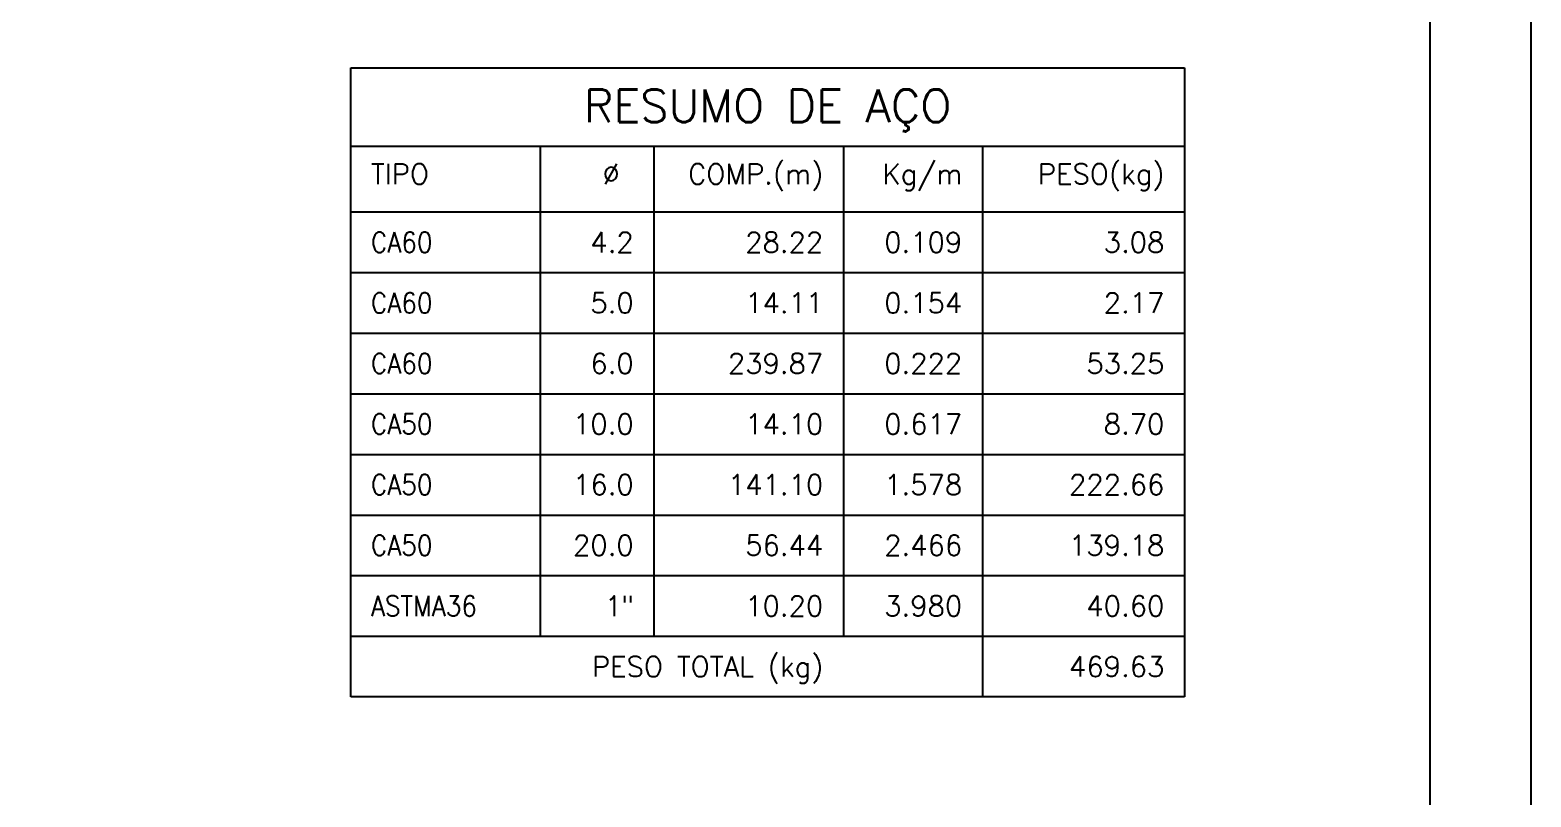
# Model space of a CAD drawing. Header units: centimetres. Extents: x 1658 to 19651, y 8082 to 11444.
# Drawn here: x 8027 to 9141, y 8863 to 9433 of the extents above; entities that cross this region are included whole.
import ezdxf
from ezdxf.enums import TextEntityAlignment as Align

# ---------------------------------------------------------------- set-up
doc = ezdxf.new("R2010")
doc.units = ezdxf.units.CM
doc.header["$LTSCALE"] = 50
doc.header["$MEASUREMENT"] = 0
for name, color, linetype in [('FORMATO-PRECON', 2, 'Continuous'), ('HACHURAS-PRECON', 1, 'Continuous'), ('ListaF', 3, 'Continuous')]:
    doc.layers.add(name, color=color, linetype=linetype)
doc.styles.get("Standard").update_dxf_attribs({"font": 'romans.shx'})

# ---------------------------------------------------------------- blocks, each defined once
blk = doc.blocks.new('A$C2E607E54')
at = {"layer": 'FORMATO-PRECON'}
blk.add_lwpolyline([(0, 4200), (2970, 4200), (2970, 0), (0, 0)], close=True, dxfattribs=at)
at = {"layer": 'FORMATO-PRECON', "color": 6}
blk.add_lwpolyline([(100, 3950), (2870, 3950), (2870, 100), (100, 100)], close=True, dxfattribs=at)

msp = doc.modelspace()

# ---------------------------------------------------------------- linework, layer by layer
at = {"layer": 'ListaF', "color": 2}
for p, q in [((8265.06, 8937.72), (8265.06, 9404.67)), ((8265.06, 9404.67), (8883.81, 9404.67)), ((8883.81, 9404.67), (8883.81, 8937.72)), ((8265.06, 9346.55), (8883.81, 9346.55)), ((8405.69, 9346.55), (8405.69, 8982.72)), ((8490.06, 9346.55), (8490.06, 8982.72)), ((8630.69, 9346.55), (8630.69, 8982.72)), ((8733.81, 9346.55), (8733.81, 8937.72)), ((8265.06, 9297.8), (8883.81, 9297.8)), ((8265.06, 9252.72), (8883.81, 9252.72)), ((8265.06, 9207.72), (8883.81, 9207.72)), ((8265.06, 9162.72), (8883.81, 9162.72)), ((8265.06, 9117.72), (8883.81, 9117.72)), ((8265.06, 9072.72), (8883.81, 9072.72)), ((8265.06, 9027.72), (8883.81, 9027.72)), ((8265.06, 8982.72), (8883.81, 8982.72)), ((8883.81, 8937.72), (8265.06, 8937.72))]:
    msp.add_line(p, q, dxfattribs=at)

# ---------------------------------------------------------------- block references
at = {"layer": 'HACHURAS-PRECON', "xscale": 0.7499999999999996, "yscale": 0.7499999999999996, "zscale": 0.7499999999999996}
msp.add_blockref('A$C2E607E54', (6913.36, 8293.94), dxfattribs=at)

# ---------------------------------------------------------------- texts
at = {"layer": 'ListaF', "color": 4}
msp.add_text('RESUMO DE AÇO', height=24.375, dxfattribs=at).set_placement((8574.44, 9376.55), align=Align.MIDDLE_CENTER)
at = {"layer": 'ListaF', "color": 2}
msp.add_text('TIPO', height=15, dxfattribs=at).set_placement((8280.06, 9325.92), align=Align.MIDDLE_LEFT)
for s, p in [('Ø ', (8475.06, 9325.92)), ('COMP.(m)', (8615.69, 9325.92)), ('Kg/m', (8718.81, 9325.92)), ('PESO(kg)', (8868.81, 9325.92))]:
    msp.add_text(s, height=15, dxfattribs=at).set_placement(p, align=Align.MIDDLE_RIGHT)
at = {"layer": 'ListaF', "color": 3, "width": 0.9}
for s, p in [('CA60', (8280.06, 9275.22)), ('CA60', (8280.06, 9230.22)), ('CA60', (8280.06, 9185.22)), ('CA50', (8280.06, 9140.22)), ('CA50', (8280.06, 9095.22)), ('CA50', (8280.06, 9050.22)), ('ASTMA36', (8280.06, 9005.22))]:
    msp.add_text(s, height=15, dxfattribs=at).set_placement(p, align=Align.MIDDLE_LEFT)
at = {"layer": 'ListaF', "color": 3}
for s, p in [('4.2', (8475.06, 9275.22)), ('28.22', (8615.69, 9275.22)), ('0.109', (8718.81, 9275.22)), ('3.08', (8868.81, 9275.22)), ('5.0', (8475.06, 9230.22)), ('14.11', (8615.69, 9230.22)), ('0.154', (8718.81, 9230.22)), ('2.17', (8868.81, 9230.22)), ('6.0', (8475.06, 9185.22)), ('239.87', (8615.69, 9185.22)), ('0.222', (8718.81, 9185.22)), ('53.25', (8868.81, 9185.22)), ('10.0', (8475.06, 9140.22)), ('14.10', (8615.69, 9140.22)), ('0.617', (8718.81, 9140.22)), ('8.70', (8868.81, 9140.22)), ('16.0', (8475.06, 9095.22)), ('141.10', (8615.69, 9095.22)), ('1.578', (8718.81, 9095.22)), ('222.66', (8868.81, 9095.22)), ('20.0', (8475.06, 9050.22)), ('56.44', (8615.69, 9050.22)), ('2.466', (8718.81, 9050.22)), ('139.18', (8868.81, 9050.22)), ('10.20', (8615.69, 9005.22)), ('3.980', (8718.81, 9005.22)), ('40.60', (8868.81, 9005.22)), ('PESO TOTAL (kg)', (8615.69, 8960.22)), ('469.63', (8868.81, 8960.22))]:
    msp.add_text(s, height=15, dxfattribs=at).set_placement(p, align=Align.MIDDLE_RIGHT)
at = {"layer": 'ListaF', "color": 3, "width": 0.9}
msp.add_text('1"', height=15, dxfattribs=at).set_placement((8475.06, 9005.22), align=Align.MIDDLE_RIGHT)

doc.saveas('drawing.dxf')
